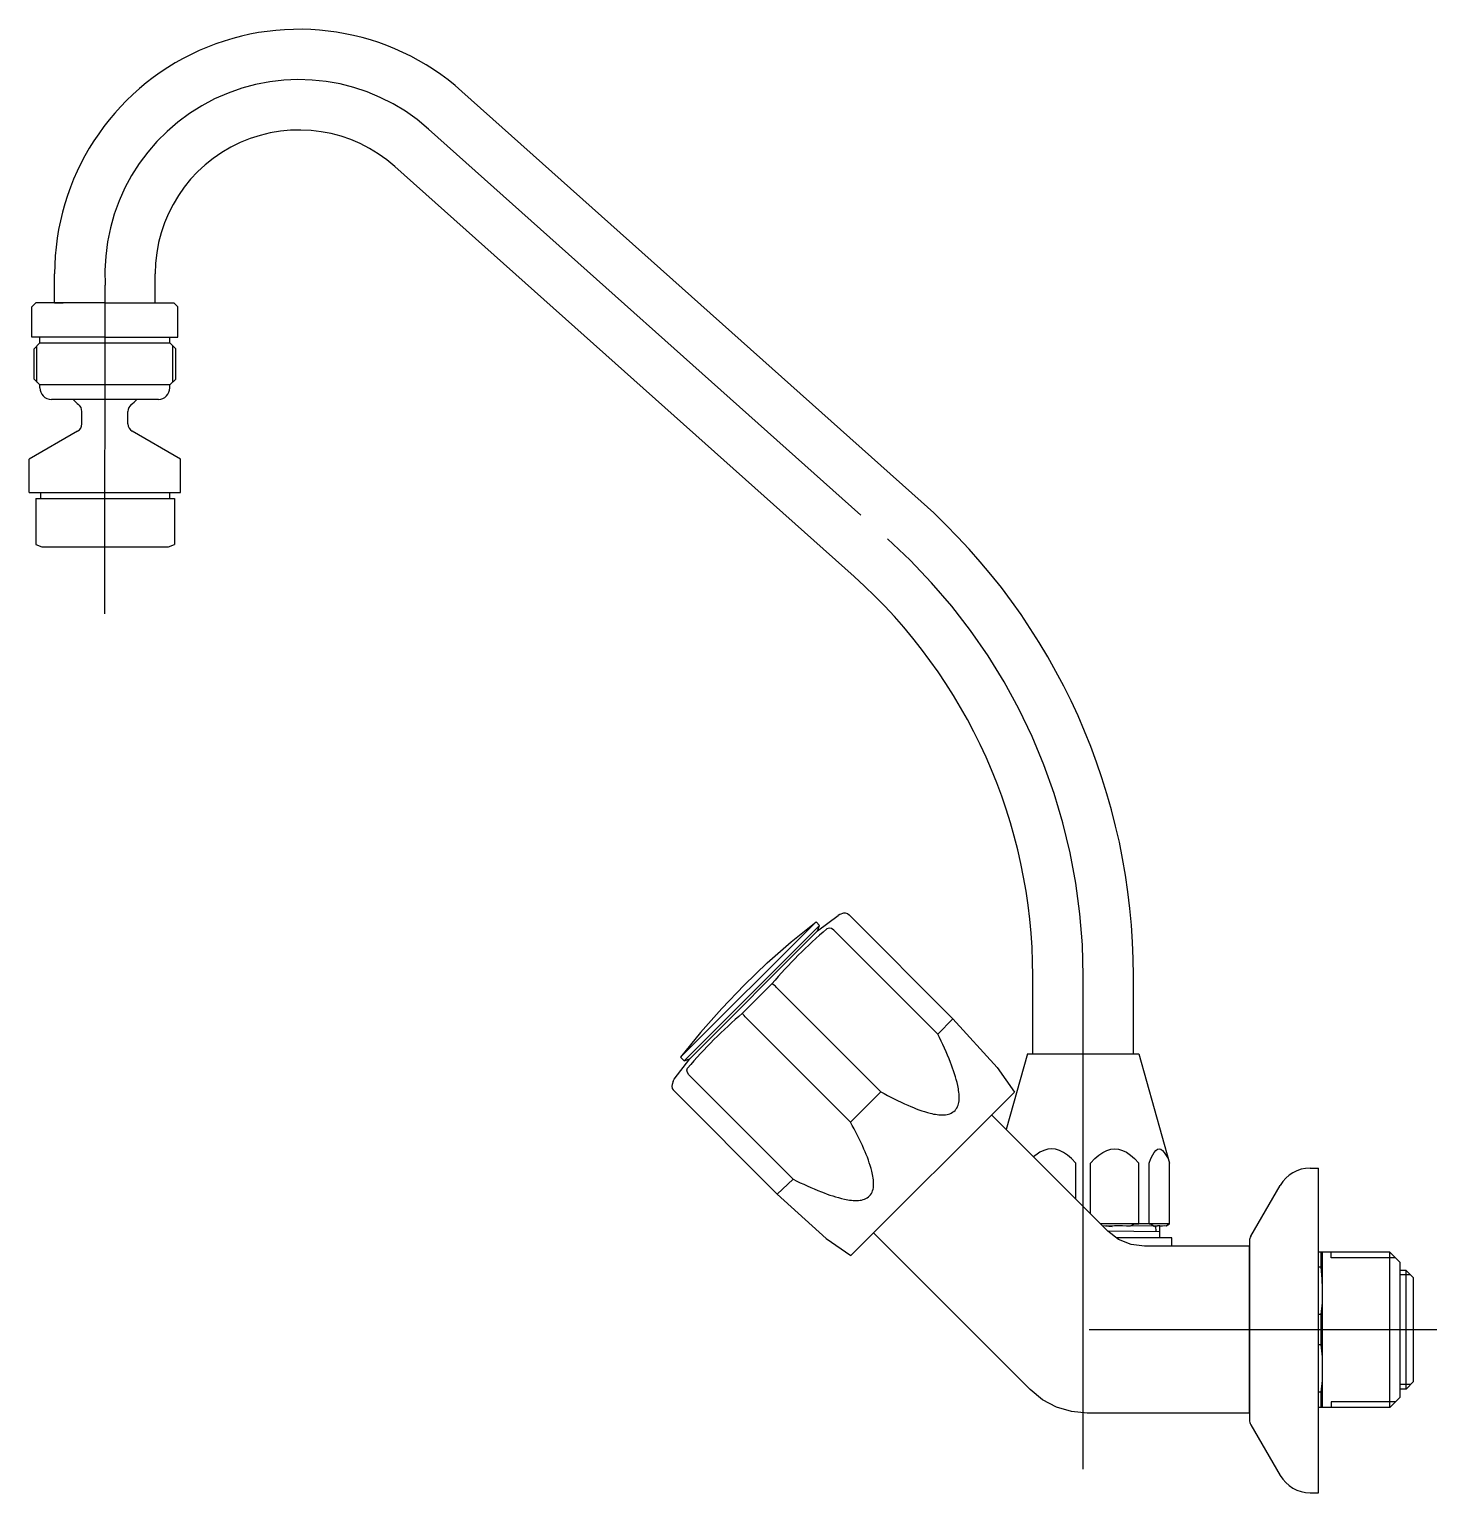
# Model space of a CAD drawing. Extents: x -29.795 to -29.553, y 66.536 to 66.788.
import ezdxf

# ---------------------------------------------------------------- set-up
doc = ezdxf.new("R2010")
doc.units = 0
doc.header["$LTSCALE"] = 0.2
doc.header["$MEASUREMENT"] = 0
doc.linetypes.add('AXES', pattern=[0.54, 0.3, -0.08, 0.08, -0.08])
doc.linetypes.add('CONTINU', pattern=[0])
doc.layers.get('0').update_dxf_attribs({"linetype": 'CONTINUOUS'})
doc.layers.add('DECA_EIXOS', color=5, linetype='AXES')

msp = doc.modelspace()

# ---------------------------------------------------------------- linework, layer by layer
at = {"linetype": 'CONTINU'}
for points in [[(-29.72072, 66.77771, 0.647937), (-29.79102, 66.74624)], [(-29.73229, 66.76475, 0.647935), (-29.77365, 66.74624)], [(-29.79356, 66.72658, 0.414214), (-29.79157, 66.72459)], [(-29.7731, 66.72459, 0.414213), (-29.77112, 66.72658)], [(-29.78782, 66.72459, 0.045662), (-29.78688, 66.72369)], [(-29.78631, 66.7225, 0.233904), (-29.78688, 66.72369)], [(-29.77781, 66.72368, 0.227748), (-29.77836, 66.72251)], [(-29.77781, 66.72368, 0.046063), (-29.77685, 66.72459)], [(-29.78705, 66.71908, 0.267952), (-29.78631, 66.72037)], [(-29.77836, 66.72037, 0.267941), (-29.77762, 66.71908)], [(-29.60485, 66.62513, 0.213636), (-29.64149, 66.70697)], [(-29.62223, 66.62513, 0.213636), (-29.65307, 66.69401)], [(-29.65776, 66.63324, 0.041775), (-29.66725, 66.62375)], [(-29.66646, 66.62315, 0.093692), (-29.66725, 66.62375)], [(-29.6723, 66.61869, 0.041774), (-29.68179, 66.6092)], [(-29.6717, 66.6179, -0.093685), (-29.6723, 66.61869)], [(-29.63565, 66.6019, 0.169927), (-29.63494, 66.60383, 0.063869), (-29.63519, 66.60623, 0.039561), (-29.63643, 66.61018, 0.020503), (-29.63862, 66.61509)], [(-29.64846, 66.60513, 0.021683), (-29.64377, 66.6028, 0.041578), (-29.63993, 66.60143, 0.067559), (-29.63755, 66.60114, 0.17518), (-29.63565, 66.6019)], [(-29.65038, 66.58717, 0.175015), (-29.64969, 66.58908, 0.066724), (-29.65, 66.59141, 0.041435), (-29.65137, 66.59525, 0.021465), (-29.65369, 66.5999)], [(-29.57439, 66.59196, 0.267949), (-29.57955, 66.58898)], [(-29.66356, 66.59003, 0.020366), (-29.6587, 66.58786, 0.03975), (-29.65474, 66.58662, 0.064976), (-29.6523, 66.58639, 0.170887), (-29.65038, 66.58717)], [(-29.58461, 66.58021, 0.13165), (-29.58483, 66.57942)], [(-29.58483, 66.5485, 0.131652), (-29.58461, 66.5477)], [(-29.57955, 66.53894, 0.267949), (-29.57439, 66.53596)]]:
    msp.add_lwpolyline(points, format="xyb", dxfattribs=at)
for points in [[(-29.72072, 66.77771), (-29.64149, 66.70697)], [(-29.73229, 66.76475), (-29.65307, 66.69401)], [(-29.79102, 66.74127), (-29.79102, 66.74624)], [(-29.77365, 66.74127), (-29.77365, 66.74624)], [(-29.79495, 66.74057), (-29.79424, 66.74127)], [(-29.79495, 66.73532), (-29.79495, 66.74057)], [(-29.78228, 66.74127), (-29.79424, 66.74127)], [(-29.79102, 66.74127), (-29.78953, 66.74127)], [(-29.78228, 66.74127), (-29.77043, 66.74127)], [(-29.77514, 66.74127), (-29.77365, 66.74127)], [(-29.76973, 66.74057), (-29.77043, 66.74127)], [(-29.76973, 66.73532), (-29.76973, 66.74057)], [(-29.79356, 66.73532), (-29.79495, 66.73532)], [(-29.78229, 66.73532), (-29.79495, 66.73532)], [(-29.79356, 66.73432), (-29.79356, 66.73532)], [(-29.78229, 66.73532), (-29.76973, 66.73532)], [(-29.77112, 66.73432), (-29.77112, 66.73532)], [(-29.79356, 66.73432), (-29.79455, 66.73333)], [(-29.79455, 66.72807), (-29.79455, 66.73333)], [(-29.79405, 66.72757), (-29.79405, 66.73383)], [(-29.79356, 66.73432), (-29.77112, 66.73432)], [(-29.77012, 66.73333), (-29.77112, 66.73432)], [(-29.77062, 66.72757), (-29.77062, 66.73383)], [(-29.77012, 66.72807), (-29.77012, 66.73333)], [(-29.79356, 66.72708), (-29.79455, 66.72807)], [(-29.77012, 66.72807), (-29.77112, 66.72707)], [(-29.79356, 66.72658), (-29.79356, 66.72708)], [(-29.77112, 66.72707), (-29.79356, 66.72708)], [(-29.77112, 66.72658), (-29.77112, 66.72707)], [(-29.7823, 66.72459), (-29.79157, 66.72459)], [(-29.78631, 66.72037), (-29.78631, 66.7225)], [(-29.7731, 66.72459), (-29.7823, 66.72459)], [(-29.77836, 66.72037), (-29.77836, 66.72251)], [(-29.78705, 66.71908), (-29.79538, 66.71427)], [(-29.76929, 66.71427), (-29.77762, 66.71908)], [(-29.79538, 66.7085), (-29.79538, 66.71427)], [(-29.76929, 66.7085), (-29.76929, 66.71427)], [(-29.79538, 66.7085), (-29.78231, 66.7085)], [(-29.79426, 66.70749), (-29.79427, 66.69955)], [(-29.79426, 66.70749), (-29.78232, 66.70748)], [(-29.79342, 66.7085), (-29.79342, 66.70749)], [(-29.78232, 66.70748), (-29.77033, 66.70747)], [(-29.78231, 66.7085), (-29.76929, 66.7085)], [(-29.77118, 66.7085), (-29.77118, 66.70747)], [(-29.77033, 66.70747), (-29.77034, 66.69953)], [(-29.79427, 66.69955), (-29.79323, 66.69915)], [(-29.79323, 66.69915), (-29.77138, 66.69913)], [(-29.77138, 66.69913), (-29.77034, 66.69953)], [(-29.68301, 66.61108), (-29.65963, 66.63446)], [(-29.67206, 66.62351), (-29.66805, 66.62735), (-29.6639, 66.631), (-29.65963, 66.63446)], [(-29.65963, 66.63446), (-29.65901, 66.63384)], [(-29.6594, 66.63287), (-29.65584, 66.63555)], [(-29.65552, 66.63571), (-29.65584, 66.63555)], [(-29.65491, 66.63593), (-29.65552, 66.63571)], [(-29.65457, 66.63597), (-29.65491, 66.63593)], [(-29.65415, 66.63584), (-29.65457, 66.63597)], [(-29.65415, 66.63584), (-29.65392, 66.63568)], [(-29.65392, 66.63568), (-29.63602, 66.61769)], [(-29.68239, 66.61046), (-29.65901, 66.63384)], [(-29.68142, 66.61084), (-29.6594, 66.63287)], [(-29.6594, 66.63287), (-29.65901, 66.63384)], [(-29.65659, 66.63301), (-29.65698, 66.63328), (-29.65739, 66.63336), (-29.65776, 66.63324)], [(-29.65659, 66.63301), (-29.63862, 66.61509)], [(-29.62223, 66.6117), (-29.62223, 66.62513)], [(-29.60485, 66.6117), (-29.60485, 66.62513)], [(-29.67206, 66.62351), (-29.67591, 66.61949), (-29.67956, 66.61535), (-29.68301, 66.61108)], [(-29.6723, 66.61869), (-29.66725, 66.62375)], [(-29.66646, 66.62315), (-29.64846, 66.60513)], [(-29.6717, 66.6179), (-29.65369, 66.5999)], [(-29.63862, 66.61509), (-29.63602, 66.61769)], [(-29.62839, 66.60932), (-29.63602, 66.61769)], [(-29.62312, 66.6117), (-29.62681, 66.59861)], [(-29.62312, 66.6117), (-29.60396, 66.6117)], [(-29.62223, 66.6117), (-29.60485, 66.6117)], [(-29.60396, 66.6117), (-29.59865, 66.59283)], [(-29.68411, 66.60728), (-29.68142, 66.61084)], [(-29.68301, 66.61108), (-29.68239, 66.61046)], [(-29.68239, 66.61046), (-29.68142, 66.61084)], [(-29.68157, 66.60804), (-29.68183, 66.60843), (-29.68191, 66.60884), (-29.68179, 66.6092)], [(-29.62839, 66.60932), (-29.62541, 66.60507)], [(-29.68448, 66.60636), (-29.68452, 66.60611)], [(-29.68427, 66.60696), (-29.68448, 66.60636)], [(-29.68427, 66.60696), (-29.68411, 66.60728)], [(-29.68157, 66.60804), (-29.66356, 66.59003)], [(-29.68452, 66.60611), (-29.68444, 66.60568)], [(-29.68444, 66.60568), (-29.6843, 66.60544)], [(-29.6843, 66.60544), (-29.66632, 66.58745)], [(-29.65369, 66.5999), (-29.64846, 66.60513)], [(-29.65362, 66.57686), (-29.62541, 66.60507)], [(-29.60928, 66.58109), (-29.62934, 66.60114)], [(-29.621, 66.5947), (-29.62212, 66.59393)], [(-29.621, 66.5947), (-29.62172, 66.59421)], [(-29.62034, 66.59502), (-29.621, 66.5947)], [(-29.61966, 66.59523), (-29.62034, 66.59502)], [(-29.61897, 66.5953), (-29.61966, 66.59523)], [(-29.61829, 66.59523), (-29.61897, 66.5953)], [(-29.61761, 66.59502), (-29.61829, 66.59523)], [(-29.61692, 66.59468), (-29.61761, 66.59502)], [(-29.61623, 66.59421), (-29.61692, 66.59468)], [(-29.61555, 66.59361), (-29.61623, 66.59421)], [(-29.61483, 66.59283), (-29.61555, 66.59361)], [(-29.61226, 66.59283), (-29.61153, 66.59361)], [(-29.61153, 66.59361), (-29.61085, 66.59421)], [(-29.61085, 66.59421), (-29.61016, 66.59468)], [(-29.61016, 66.59468), (-29.60947, 66.59502)], [(-29.60947, 66.59502), (-29.60879, 66.59523)], [(-29.60879, 66.59523), (-29.60811, 66.5953)], [(-29.60811, 66.5953), (-29.60743, 66.59523)], [(-29.60743, 66.59523), (-29.60674, 66.59502)], [(-29.60674, 66.59502), (-29.60608, 66.5947)], [(-29.60608, 66.5947), (-29.60536, 66.59421)], [(-29.60536, 66.59421), (-29.60468, 66.59361)], [(-29.60468, 66.59361), (-29.60396, 66.59283)], [(-29.60214, 66.59283), (-29.60184, 66.59361)], [(-29.60184, 66.59361), (-29.60155, 66.59423)], [(-29.60155, 66.59423), (-29.60127, 66.59468)], [(-29.60127, 66.59468), (-29.60098, 66.59503)], [(-29.60098, 66.59503), (-29.6007, 66.59523)], [(-29.6007, 66.59523), (-29.60042, 66.5953)], [(-29.60042, 66.5953), (-29.60014, 66.59523)], [(-29.60014, 66.59523), (-29.59986, 66.59502)], [(-29.59986, 66.59502), (-29.59957, 66.59468)], [(-29.59957, 66.59468), (-29.59934, 66.5943)], [(-29.59934, 66.5943), (-29.59887, 66.59364)], [(-29.59887, 66.59364), (-29.59865, 66.59283)], [(-29.61483, 66.58663), (-29.61483, 66.59283)], [(-29.61226, 66.58406), (-29.61226, 66.59283)], [(-29.60396, 66.58234), (-29.60396, 66.59283)], [(-29.60214, 66.58234), (-29.60214, 66.59283)], [(-29.59865, 66.58234), (-29.59865, 66.59283)], [(-29.57439, 66.59196), (-29.57291, 66.59196)], [(-29.57291, 66.53596), (-29.57291, 66.59196)], [(-29.66632, 66.58745), (-29.66356, 66.59003)], [(-29.58461, 66.58021), (-29.57955, 66.58898)], [(-29.66632, 66.58745), (-29.65787, 66.57984)], [(-29.59865, 66.58234), (-29.61054, 66.58234)], [(-29.61024, 66.58205), (-29.59922, 66.58201)], [(-29.61024, 66.58205), (-29.60855, 66.58191)], [(-29.60947, 66.58204), (-29.6088, 66.58193)], [(-29.60743, 66.57966), (-29.60928, 66.58109)], [(-29.60032, 66.58095), (-29.60928, 66.58109)], [(-29.6088, 66.58193), (-29.60811, 66.58204)], [(-29.60811, 66.58204), (-29.60742, 66.58204)], [(-29.60742, 66.58204), (-29.60676, 66.58204)], [(-29.60676, 66.58204), (-29.60607, 66.58203)], [(-29.60607, 66.58203), (-29.60539, 66.58203)], [(-29.60539, 66.58203), (-29.60467, 66.58234)], [(-29.60467, 66.58234), (-29.60396, 66.58234)], [(-29.60214, 66.58234), (-29.60185, 66.58234)], [(-29.60185, 66.58234), (-29.60142, 66.58202)], [(-29.60155, 66.58212), (-29.60126, 66.58191)], [(-29.60142, 66.58202), (-29.60098, 66.58202)], [(-29.60096, 66.58095), (-29.60098, 66.58202)], [(-29.60098, 66.58202), (-29.6007, 66.58201)], [(-29.60032, 66.58201), (-29.6007, 66.58201)], [(-29.60042, 66.58201), (-29.60014, 66.58201)], [(-29.60032, 66.57996), (-29.60032, 66.58201)], [(-29.60032, 66.58201), (-29.59986, 66.58201)], [(-29.59986, 66.58201), (-29.59958, 66.58204)], [(-29.59958, 66.58204), (-29.59922, 66.58201)], [(-29.59922, 66.58201), (-29.59865, 66.58234)], [(-29.59922, 66.58201), (-29.59897, 66.58216)], [(-29.59897, 66.58216), (-29.59865, 66.58234)], [(-29.65787, 66.57984), (-29.65362, 66.57686)], [(-29.62266, 66.55375), (-29.6497, 66.58078)], [(-29.59823, 66.57996), (-29.60781, 66.57996)], [(-29.60528, 66.57878), (-29.60743, 66.57966)], [(-29.60296, 66.57847), (-29.60528, 66.57878)], [(-29.58483, 66.57847), (-29.60296, 66.57847)], [(-29.59823, 66.57847), (-29.59823, 66.57996)], [(-29.58483, 66.57965), (-29.58483, 66.5485)], [(-29.58483, 66.54968), (-29.58483, 66.57847)], [(-29.57075, 66.57748), (-29.57291, 66.57747)], [(-29.57245, 66.57485), (-29.57245, 66.57747)], [(-29.57224, 66.57122), (-29.57224, 66.57747)], [(-29.56062, 66.57748), (-29.57075, 66.57748)], [(-29.57075, 66.57648), (-29.57075, 66.57748)], [(-29.55963, 66.57648), (-29.57075, 66.57648)], [(-29.56062, 66.55067), (-29.56062, 66.57748)], [(-29.55884, 66.57569), (-29.56062, 66.57748)], [(-29.57245, 66.57485), (-29.57291, 66.57485)], [(-29.57229, 66.57282), (-29.57245, 66.57485)], [(-29.55884, 66.55246), (-29.55884, 66.57569)], [(-29.55784, 66.57432), (-29.55884, 66.57432)], [(-29.55705, 66.57353), (-29.55884, 66.57353)], [(-29.55653, 66.57301), (-29.55784, 66.57432)], [(-29.55784, 66.55382), (-29.55784, 66.57432)], [(-29.57224, 66.57122), (-29.57229, 66.57282)], [(-29.57224, 66.57032), (-29.57224, 66.57122)], [(-29.55653, 66.55514), (-29.55653, 66.57301)], [(-29.57245, 66.56669), (-29.57224, 66.56872)], [(-29.57224, 66.55782), (-29.57224, 66.57032)], [(-29.57224, 66.56872), (-29.57224, 66.57032)], [(-29.57245, 66.56669), (-29.57291, 66.56669)], [(-29.57245, 66.56146), (-29.57245, 66.56669)], [(-29.57245, 66.56146), (-29.57291, 66.56146)], [(-29.57224, 66.55942), (-29.57245, 66.56146)], [(-29.57224, 66.55782), (-29.57224, 66.55942)], [(-29.57224, 66.55693), (-29.57224, 66.55782)], [(-29.57224, 66.55068), (-29.57224, 66.55693)], [(-29.57224, 66.55533), (-29.57224, 66.55693)], [(-29.62055, 66.55201), (-29.62266, 66.55375)], [(-29.57245, 66.5533), (-29.57291, 66.5533)], [(-29.57245, 66.5533), (-29.57224, 66.55533)], [(-29.57245, 66.55068), (-29.57245, 66.5533)], [(-29.55705, 66.55462), (-29.55884, 66.55462)], [(-29.55784, 66.55382), (-29.55884, 66.55382)], [(-29.55784, 66.55382), (-29.55653, 66.55514)], [(-29.61815, 66.55073), (-29.62055, 66.55201)], [(-29.61556, 66.54995), (-29.61815, 66.55073)], [(-29.57075, 66.55068), (-29.57291, 66.55068)], [(-29.57075, 66.55166), (-29.57075, 66.55068)], [(-29.55963, 66.55166), (-29.57075, 66.55166)], [(-29.56062, 66.55067), (-29.57075, 66.55068)], [(-29.56062, 66.55067), (-29.55884, 66.55246)], [(-29.61283, 66.54968), (-29.61556, 66.54995)], [(-29.58483, 66.54968), (-29.61283, 66.54968)], [(-29.58461, 66.5477), (-29.57955, 66.53894)], [(-29.57439, 66.53596), (-29.57291, 66.53596)]]:
    msp.add_lwpolyline(points, dxfattribs=at)
at = {"layer": 'DECA_EIXOS'}
for points in [[(-29.7265, 66.77123, 0.668799), (-29.78228, 66.74429)], [(-29.61354, 66.62513, 0.213731), (-29.64731, 66.70051)]]:
    msp.add_lwpolyline(points, format="xyb", dxfattribs=at)
for points in [[(-29.7265, 66.77123), (-29.64731, 66.70051)], [(-29.78234, 66.68758), (-29.78228, 66.74429)], [(-29.61354, 66.54005), (-29.61354, 66.62513)], [(-29.55254, 66.56407), (-29.61249, 66.56407)]]:
    msp.add_lwpolyline(points, dxfattribs=at)

doc.saveas('drawing.dxf')
